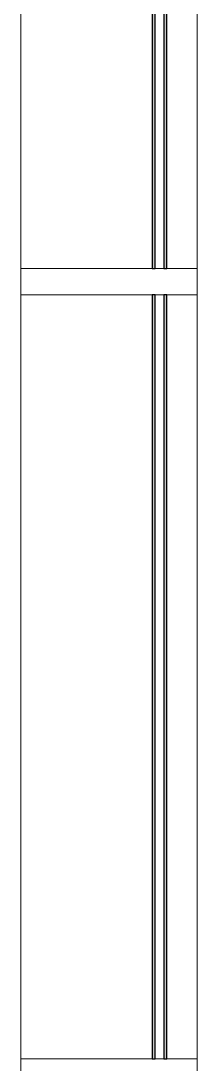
# Model space of a CAD drawing. Header units: millimetres. Extents: x 90978 to 295199, y -4084 to 97293.
# Drawn here: x 230800 to 231135, y 18167 to 20147 of the extents above; entities that cross this region are included whole.
import ezdxf

# ---------------------------------------------------------------- set-up
doc = ezdxf.new("R2010")
doc.units = ezdxf.units.MM
doc.header["$MEASUREMENT"] = 0
doc.layers.add('CSM-STL-XX-ZZ-M3-A-XXXX-00001_detached _19_04_21__rvt-1-Level 0$0$A-GLAZ-CURT', color=7, linetype='CONTINUOUS', lineweight=9)
doc.layers.add('CSM-STL-XX-ZZ-M3-A-XXXX-00001_detached _19_04_21__rvt-1-Level 0$0$A-GLAZ-CWMG', color=7, linetype='CONTINUOUS', lineweight=9)

msp = doc.modelspace()

# ---------------------------------------------------------------- hatches: boundary and pattern name
at = {"layer": 'CSM-STL-XX-ZZ-M3-A-XXXX-00001_detached _19_04_21__rvt-1-Level 0$0$A-GLAZ-CURT'}
h = msp.add_hatch(color=256, dxfattribs=at)
h.paths.add_polyline_path([(231049.8, 19677.2), (231055.8, 19677.2), (231055.8, 21127.2), (231049.8, 21127.2), (231049.8, 20210.6)], flags=0)
h.paths.add_polyline_path([(231071.8, 19677.2), (231077.8, 19677.2), (231077.8, 21127.2), (231071.8, 21127.2), (231071.8, 20210.6)], flags=0)
h = msp.add_hatch(color=256, dxfattribs=at)
h.paths.add_polyline_path([(231049.8, 18177.2), (231055.8, 18177.2), (231055.8, 19627.2), (231049.8, 19627.2), (231049.8, 18710.6)], flags=0)
h.paths.add_polyline_path([(231071.8, 18177.2), (231077.8, 18177.2), (231077.8, 19627.2), (231071.8, 19627.2), (231071.8, 18710.6)], flags=0)

# ---------------------------------------------------------------- linework, layer by layer
at = {"layer": 'CSM-STL-XX-ZZ-M3-A-XXXX-00001_detached _19_04_21__rvt-1-Level 0$0$A-GLAZ-CURT', "lineweight": 30}
for p, q in [((231049.8, 21127.2), (231049.8, 19677.2)), ((231055.8, 19677.2), (231055.8, 21127.2)), ((231071.8, 21127.2), (231071.8, 19677.2)), ((231077.8, 19677.2), (231077.8, 21127.2)), ((231049.8, 19677.2), (231055.8, 19677.2)), ((231071.8, 19677.2), (231077.8, 19677.2)), ((231055.8, 19627.2), (231049.8, 19627.2)), ((231049.8, 19627.2), (231049.8, 18177.2)), ((231055.8, 18177.2), (231055.8, 19627.2)), ((231077.8, 19627.2), (231071.8, 19627.2)), ((231071.8, 19627.2), (231071.8, 18177.2)), ((231077.8, 18177.2), (231077.8, 19627.2)), ((231049.8, 18177.2), (231055.8, 18177.2)), ((231071.8, 18177.2), (231077.8, 18177.2))]:
    msp.add_line(p, q, dxfattribs=at)
at = {"layer": 'CSM-STL-XX-ZZ-M3-A-XXXX-00001_detached _19_04_21__rvt-1-Level 0$0$A-GLAZ-CWMG'}
for p, q in [((230800.3, 19677.2), (230800.3, 21127.2)), ((231135.3, 19677.2), (231135.3, 21127.2)), ((230800.3, 18177.2), (230800.3, 19627.2)), ((231135.3, 18177.2), (231135.3, 19627.2))]:
    msp.add_line(p, q, dxfattribs=at)
at = {"layer": 'CSM-STL-XX-ZZ-M3-A-XXXX-00001_detached _19_04_21__rvt-1-Level 0$0$A-GLAZ-CWMG', "lineweight": 20, "extrusion": (0, 0, -1)}
for p, q in [((230800.3, 19677.2), (230800.3, 19627.2)), ((231135.3, 19677.2), (230800.3, 19677.2)), ((231135.3, 19627.2), (231135.3, 19677.2)), ((230800.3, 19627.2), (231135.3, 19627.2)), ((230800.3, 18177.2), (230800.3, 18127.2)), ((231135.3, 18177.2), (230800.3, 18177.2)), ((231135.3, 18127.2), (231135.3, 18177.2))]:
    msp.add_line(p, q, dxfattribs=at)

doc.saveas('drawing.dxf')
